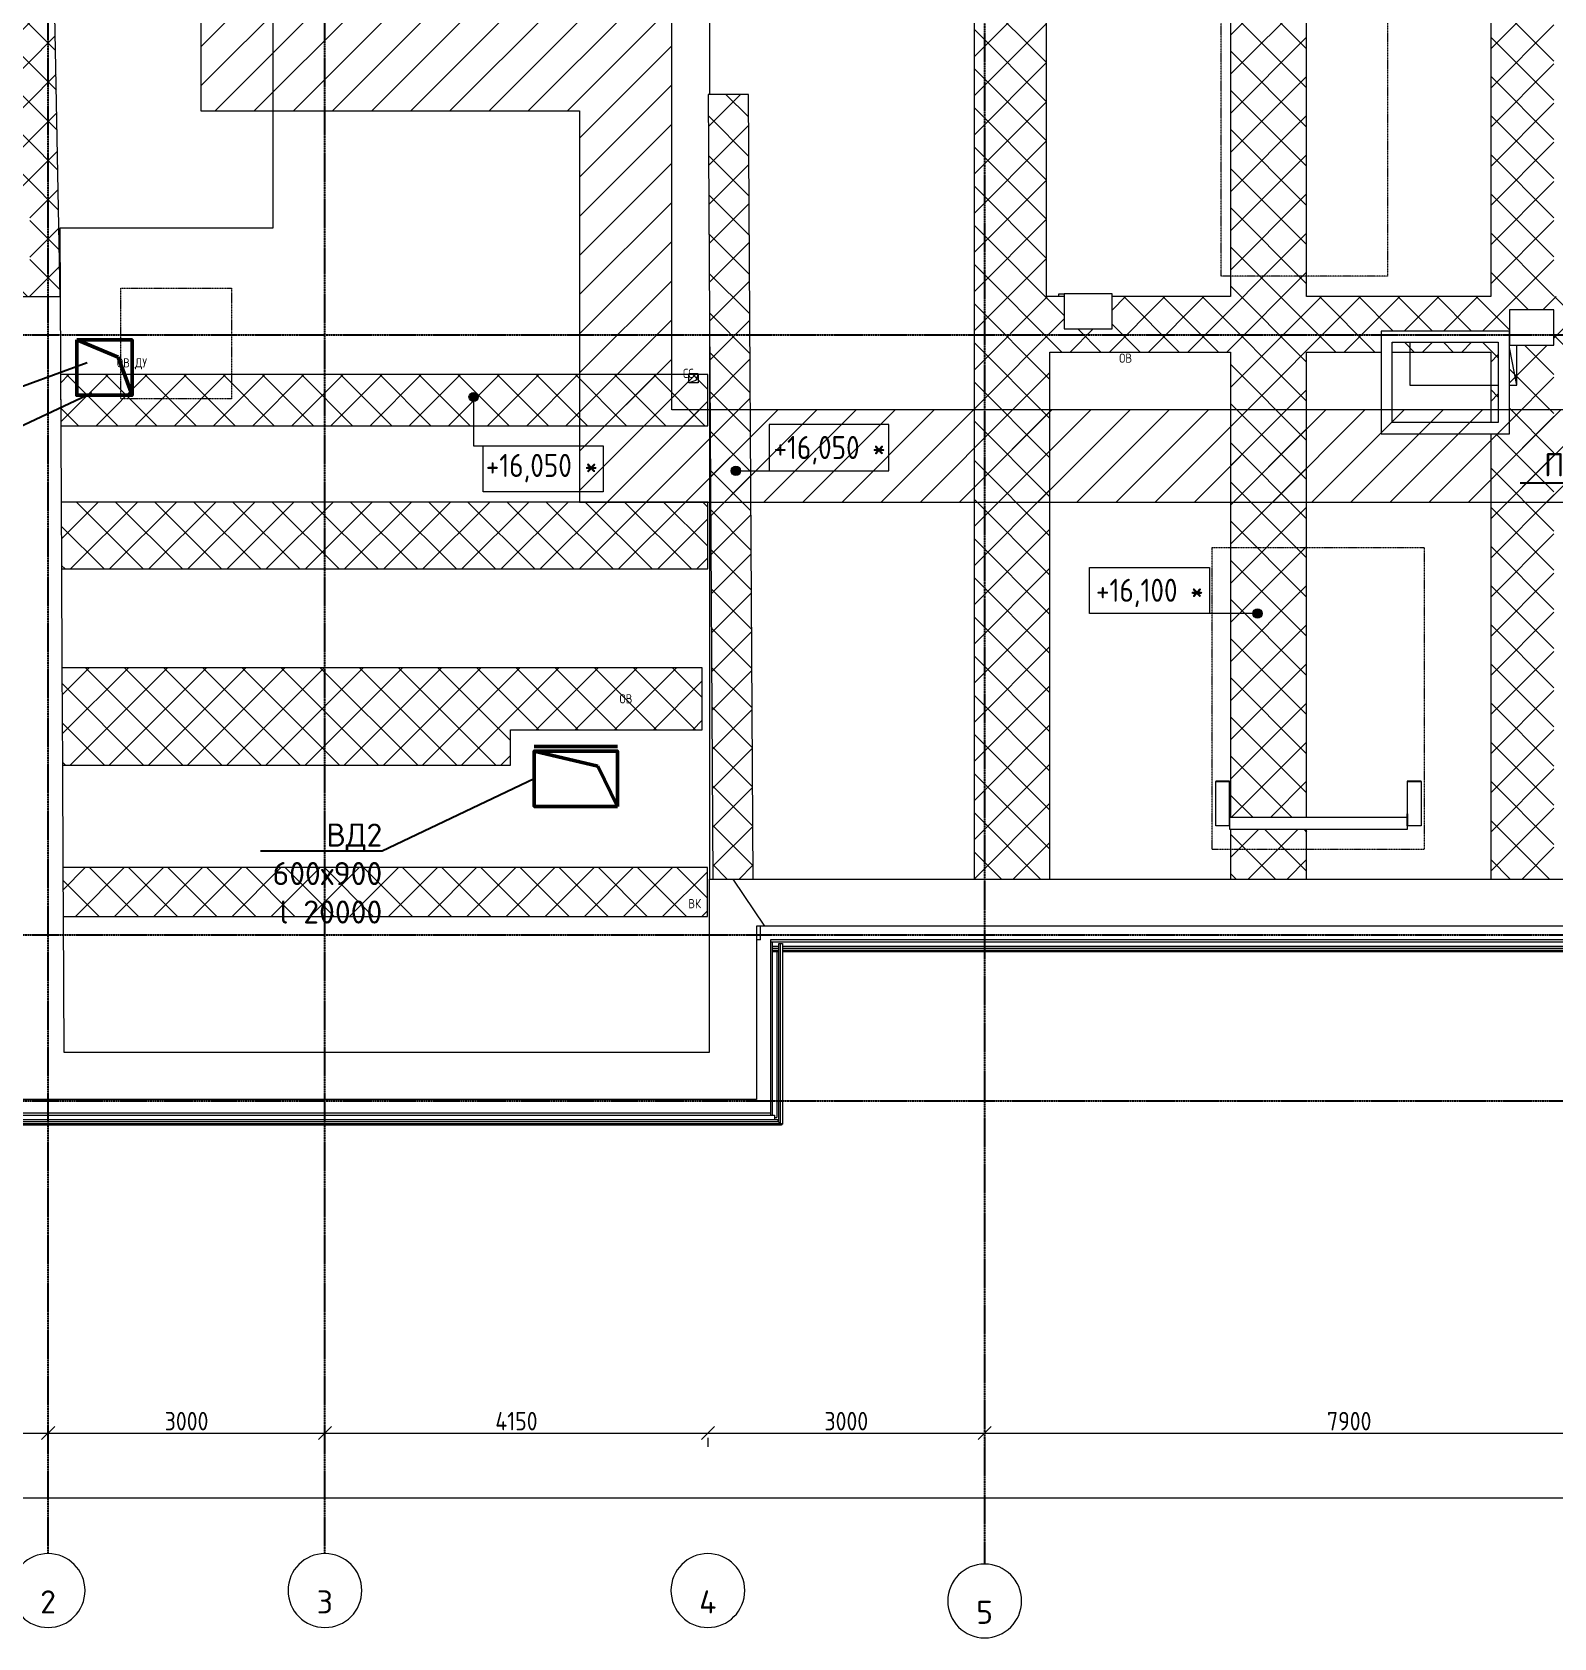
# Model space of a CAD drawing. Header units: millimetres. Extents: x -33838 to 476301, y -41806 to 120107.
# Drawn here: x 417741 to 434233, y 66816 to 84212 of the extents above; entities that cross this region are included whole.
import ezdxf
from ezdxf import colors
from ezdxf.entities.mleader import LeaderData, LeaderLine
from ezdxf.math import Vec2, Vec3

# ---------------------------------------------------------------- set-up
doc = ezdxf.new("R2010")
doc.units = ezdxf.units.MM
doc.linetypes.add('ADSK_Линия сетки', pattern=[25, 20, -2.5, 0, -2.5])
doc.linetypes.add('ADSK_Штриховая_ш3 п1_5', pattern=[4.5, 3, -1.5])
for name, color, linetype, lineweight in [('0_АР', 8, 'Continuous', 20), ('Аннотация', 7, 'Continuous', 9), ('ДУ', 5, 'Continuous', 50), ('Ограждение', 251, 'Continuous', 18), ('Оси', 7, 'Continuous', 9), ('ПОДПОР', 1, 'Continuous', 50)]:
    doc.layers.add(name, color=color, linetype=linetype, lineweight=lineweight)
doc.layers.add('Обобщенные модели', color=5, linetype='Continuous', lineweight=18, true_color=0x0000ff)
doc.styles.add('GOST Common_1', font='GOST Common_0.ttf', dxfattribs={"width": 0.9, "height": 200})
doc.styles.add('GOST Common_3', font='GOST Common_0.ttf', dxfattribs={"width": 0.9, "height": 100})
doc.styles.add('ISOCPEUR', font='isocpeur.ttf', dxfattribs={"height": 250})
doc.dimstyles.new('ADSK_Основной_2_5_мм_Оси', dxfattribs={"dimscale": 304.8, "dimtxt": 251.428749, "dimasz": 0.463911, "dimexe": 0.492126, "dimexo": 0.492126, "dimgap": 0.098425, "dimtad": 1, "dimrnd": 0.01, "dimdsep": 46, "dimtxsty": 'GOST Common_1', "dimblk1": 'OBLIQUE', "dimblk2": 'OBLIQUE', "dimsah": 1, "dimcen": 0.09, "dimdle": 0.492126, "dimazin": 2, "dimtfac": 1, "dimtdec": 4, "dimtix": 1, "dimtmove": 0, "dimatfit": 3, "dimfxl": 1, "dimtvp": 1, "dimtolj": 1, "dimtzin": 0, "dimlwd": 20, "dimlwe": 20, "dimarcsym": 2})
pattern_1 = [(45, (417914.95, 72638.46), (-212.132, 212.132), []), (135, (417914.95, 72638.46), (-212.132, -212.132), [])]
pattern_2 = [(45, (0, 0), (-106.066, 106.066), [])]

# ---------------------------------------------------------------- blocks, each defined once
blk = doc.blocks.new('Ограждение - Ограждение-2981118-План чердака копия 2')
at = {"layer": 'Ограждение'}
h = blk.add_hatch(dxfattribs=at)
h.set_pattern_fill('FP_2', color=256, style=0, pattern_type=2)
h.set_pattern_definition(pattern_2)
h.paths.add_polyline_path([(14731, 3106), (14731, 3454), (14879, 3454), (14879, 3459), (14729, 3459), (14729, 3106)])
at = {"layer": 'Ограждение', "lineweight": 18}
for p, q in [((14729, 3459), (14729, 3106)), ((14879, 3459), (14729, 3459)), ((14731, 3106), (14731, 3454)), ((14731, 3454), (14879, 3454)), ((14879, 3454), (14879, 3459)), ((14729, 3106), (14731, 3106))]:
    blk.add_line(p, q, dxfattribs=at)
at = {"layer": 'Ограждение'}
for p, q in [((14879, 3454), (14879, 2974)), ((14729, 2974), (14729, 3106)), ((14731, 2974), (14729, 2974)), ((14731, 3106), (14731, 2974)), ((14879, 2974), (14731, 2974))]:
    blk.add_line(p, q, dxfattribs=at)
blk = doc.blocks.new('Ограждение - Ограждение-2981119-План чердака копия 2')
at = {"layer": 'Ограждение'}
h = blk.add_hatch(dxfattribs=at)
h.set_pattern_fill('FP_2', color=256, style=0, pattern_type=2)
h.set_pattern_definition(pattern_2)
h.paths.add_polyline_path([(12802, 3106), (12804, 3106), (12804, 3459), (12654, 3459), (12654, 3454), (12802, 3454)])
at = {"layer": 'Ограждение', "lineweight": 18}
for p, q in [((12804, 3459), (12654, 3459)), ((12654, 3459), (12654, 3454)), ((12654, 3454), (12802, 3454)), ((12802, 3454), (12802, 3106)), ((12804, 3106), (12804, 3459)), ((12802, 3106), (12804, 3106))]:
    blk.add_line(p, q, dxfattribs=at)
at = {"layer": 'Ограждение'}
for p, q in [((12654, 2974), (12654, 3454)), ((12802, 2974), (12654, 2974)), ((12802, 2974), (12802, 3106)), ((12804, 2974), (12802, 2974)), ((12804, 3106), (12804, 2974))]:
    blk.add_line(p, q, dxfattribs=at)
blk = doc.blocks.new('Ограждение - Ограждение-2981117-План чердака копия 2')
at = {"layer": 'Ограждение'}
for p, q in [((12807, 3065), (12807, 3067)), ((12807, 3067), (14729, 3067)), ((12807, 2935), (12807, 3065)), ((14729, 3065), (12807, 3065)), ((14729, 2974), (14729, 2935)), ((14729, 2935), (12807, 2935))]:
    blk.add_line(p, q, dxfattribs=at)
blk = doc.blocks.new('GM_Отверстие прямоугольное _в плите_ - Отверстие-6379781-План чердака копия 2')
at = {"layer": 'Обобщенные модели'}
for p, q in [((-499, 275), (-580, 275)), ((-580, 275), (-580, -160)), ((-580, 275), (-499, -132)), ((580, 275), (-379, 275)), ((580, -190), (580, 275))]:
    blk.add_line(p, q, dxfattribs=at)
blk = doc.blocks.new('GM_Отверстие прямоугольное _в плите_ - Отверстие-3479558-План чердака копия 2')
at = {"layer": 'Обобщенные модели'}
for p, q in [((-50, -50), (-50, 50)), ((-50, 50), (50, 50)), ((-50, -50), (-25, 25)), ((-25, 25), (50, 50)), ((50, 50), (50, -50)), ((-50, -40), (-50, -50)), ((50, -50), (-50, -50)), ((-50, -50), (50, -50)), ((50, -50), (50, -40))]:
    blk.add_line(p, q, dxfattribs=at)
blk = doc.blocks.new('Ось сетки - Круг_Ø8 мм-8258-План чердака копия 2')
at = {"layer": 'Оси', "lineweight": 20}
for start, end in [(360, 180), (180, 360)]:
    blk.add_arc((0, 0), 4, start, end, dxfattribs=at)
blk = doc.blocks.new('_Oblique')
at = {"color": 0, "linetype": 'ByBlock', "lineweight": -2}
blk.add_line((-0.5, -0.5), (0.5, 0.5), dxfattribs=at)
blk = doc.blocks.new('*D3116')
at = {"color": 0, "lineweight": 20, "transparency": 16777216}
for p, q in [((411265, 68334), (473415, 68334)), ((411415, 68284), (411415, 68184)), ((473265, 68284), (473265, 68184))]:
    blk.add_line(p, q, dxfattribs=at)
at = {"layer": 'Defpoints', "color": 0, "transparency": 16777216}
for p in [(411415, 68434), (473265, 68434), (473265, 68334)]:
    blk.add_point(p, dxfattribs=at)
at = {"color": 0, "lineweight": 20, "transparency": 16777216, "xscale": 141.4, "yscale": 141.4, "zscale": 141.4, "rotation": 180}
blk.add_blockref('_Oblique', (411415, 68334), dxfattribs=at)
at = {"color": 0, "lineweight": 20, "transparency": 16777216, "xscale": 141.4, "yscale": 141.4, "zscale": 141.4}
blk.add_blockref('_Oblique', (473265, 68334), dxfattribs=at)
at = {"color": 0, "lineweight": 20, "transparency": 16777216, "insert": (442340, 68464), "char_height": 200, "width": 889.8, "attachment_point": 5, "style": 'GOST Common_1'}
blk.add_mtext('\\A1;61850', dxfattribs=at)
blk = doc.blocks.new('*D3118')
at = {"color": 0, "lineweight": 20, "transparency": 16777216}
for p, q in [((411265, 69034), (418065, 69034)), ((411415, 68984), (411415, 68884)), ((417915, 68984), (417915, 68884))]:
    blk.add_line(p, q, dxfattribs=at)
at = {"layer": 'Defpoints', "color": 0, "transparency": 16777216}
for p in [(411415, 69134), (417915, 69134), (417915, 69034)]:
    blk.add_point(p, dxfattribs=at)
at = {"color": 0, "lineweight": 20, "transparency": 16777216, "xscale": 141.4, "yscale": 141.4, "zscale": 141.4, "rotation": 180}
blk.add_blockref('_Oblique', (411415, 69034), dxfattribs=at)
at = {"color": 0, "lineweight": 20, "transparency": 16777216, "xscale": 141.4, "yscale": 141.4, "zscale": 141.4}
blk.add_blockref('_Oblique', (417915, 69034), dxfattribs=at)
at = {"color": 0, "lineweight": 20, "transparency": 16777216, "insert": (414665, 69164), "char_height": 200, "width": 756.84, "attachment_point": 5, "style": 'GOST Common_1'}
blk.add_mtext('\\A1;6500', dxfattribs=at)
blk = doc.blocks.new('*D3119')
at = {"color": 0, "lineweight": 20, "transparency": 16777216}
for p, q in [((417765, 69034), (421065, 69034)), ((417915, 68984), (417915, 68884)), ((420915, 68984), (420915, 68884))]:
    blk.add_line(p, q, dxfattribs=at)
at = {"layer": 'Defpoints', "color": 0, "transparency": 16777216}
for p in [(417915, 69134), (420915, 69134), (420915, 69034)]:
    blk.add_point(p, dxfattribs=at)
at = {"color": 0, "lineweight": 20, "transparency": 16777216, "xscale": 141.4, "yscale": 141.4, "zscale": 141.4, "rotation": 180}
blk.add_blockref('_Oblique', (417915, 69034), dxfattribs=at)
at = {"color": 0, "lineweight": 20, "transparency": 16777216, "xscale": 141.4, "yscale": 141.4, "zscale": 141.4}
blk.add_blockref('_Oblique', (420915, 69034), dxfattribs=at)
at = {"color": 0, "lineweight": 20, "transparency": 16777216, "insert": (419415, 69164), "char_height": 200, "width": 756.84, "attachment_point": 5, "style": 'GOST Common_1'}
blk.add_mtext('\\A1;3000', dxfattribs=at)
blk = doc.blocks.new('*D3120')
at = {"color": 0, "lineweight": 20, "transparency": 16777216}
for p, q in [((420765, 69034), (425215, 69034)), ((420915, 68984), (420915, 68884)), ((425065, 68984), (425065, 68884))]:
    blk.add_line(p, q, dxfattribs=at)
at = {"layer": 'Defpoints', "color": 0, "transparency": 16777216}
for p in [(420915, 69134), (425065, 69134), (425065, 69034)]:
    blk.add_point(p, dxfattribs=at)
at = {"color": 0, "lineweight": 20, "transparency": 16777216, "xscale": 141.4, "yscale": 141.4, "zscale": 141.4, "rotation": 180}
blk.add_blockref('_Oblique', (420915, 69034), dxfattribs=at)
at = {"color": 0, "lineweight": 20, "transparency": 16777216, "xscale": 141.4, "yscale": 141.4, "zscale": 141.4}
blk.add_blockref('_Oblique', (425065, 69034), dxfattribs=at)
at = {"color": 0, "lineweight": 20, "transparency": 16777216, "insert": (422990, 69164), "char_height": 200, "width": 726.16, "attachment_point": 5, "style": 'GOST Common_1'}
blk.add_mtext('\\A1;4150', dxfattribs=at)
blk = doc.blocks.new('*D3121')
at = {"color": 0, "lineweight": 20, "transparency": 16777216}
for p, q in [((424915, 69034), (428215, 69034)), ((425065, 68984), (425065, 68884)), ((428065, 68984), (428065, 68884))]:
    blk.add_line(p, q, dxfattribs=at)
at = {"layer": 'Defpoints', "color": 0, "transparency": 16777216}
for p in [(425065, 69134), (428065, 69134), (428065, 69034)]:
    blk.add_point(p, dxfattribs=at)
at = {"color": 0, "lineweight": 20, "transparency": 16777216, "xscale": 141.4, "yscale": 141.4, "zscale": 141.4, "rotation": 180}
blk.add_blockref('_Oblique', (425065, 69034), dxfattribs=at)
at = {"color": 0, "lineweight": 20, "transparency": 16777216, "xscale": 141.4, "yscale": 141.4, "zscale": 141.4}
blk.add_blockref('_Oblique', (428065, 69034), dxfattribs=at)
at = {"color": 0, "lineweight": 20, "transparency": 16777216, "insert": (426565, 69164), "char_height": 200, "width": 756.84, "attachment_point": 5, "style": 'GOST Common_1'}
blk.add_mtext('\\A1;3000', dxfattribs=at)
blk = doc.blocks.new('*D3122')
at = {"color": 0, "lineweight": 20, "transparency": 16777216}
for p, q in [((427915, 69034), (436115, 69034)), ((428065, 68984), (428065, 68884)), ((435965, 68984), (435965, 68884))]:
    blk.add_line(p, q, dxfattribs=at)
at = {"layer": 'Defpoints', "color": 0, "transparency": 16777216}
for p in [(428065, 69134), (435965, 69134), (435965, 69034)]:
    blk.add_point(p, dxfattribs=at)
at = {"color": 0, "lineweight": 20, "transparency": 16777216, "xscale": 141.4, "yscale": 141.4, "zscale": 141.4, "rotation": 180}
blk.add_blockref('_Oblique', (428065, 69034), dxfattribs=at)
at = {"color": 0, "lineweight": 20, "transparency": 16777216, "xscale": 141.4, "yscale": 141.4, "zscale": 141.4}
blk.add_blockref('_Oblique', (435965, 69034), dxfattribs=at)
at = {"color": 0, "lineweight": 20, "transparency": 16777216, "insert": (432015, 69164), "char_height": 200, "width": 756.84, "attachment_point": 5, "style": 'GOST Common_1'}
blk.add_mtext('\\A1;7900', dxfattribs=at)
blk = doc.blocks.new('*D3129')
at = {"color": 0, "lineweight": 20, "transparency": 16777216}
for p, q in [((411265, 68334), (473415, 68334)), ((411415, 68284), (411415, 68184)), ((473265, 68284), (473265, 68184))]:
    blk.add_line(p, q, dxfattribs=at)
at = {"layer": 'Defpoints', "color": 0, "transparency": 16777216}
for p in [(411415, 68434), (473265, 68434), (473265, 68334)]:
    blk.add_point(p, dxfattribs=at)
at = {"color": 0, "lineweight": 20, "transparency": 16777216, "xscale": 141.4, "yscale": 141.4, "zscale": 141.4, "rotation": 180}
blk.add_blockref('_Oblique', (411415, 68334), dxfattribs=at)
at = {"color": 0, "lineweight": 20, "transparency": 16777216, "xscale": 141.4, "yscale": 141.4, "zscale": 141.4}
blk.add_blockref('_Oblique', (473265, 68334), dxfattribs=at)
at = {"color": 0, "lineweight": 20, "transparency": 16777216, "insert": (442340, 68464), "char_height": 200, "width": 889.8, "attachment_point": 5, "style": 'GOST Common_1'}
blk.add_mtext('\\A1;61850', dxfattribs=at)
blk = doc.blocks.new('Высотные отметки - Рамка-12095-План чердака копия 2')
at = {"layer": 'Аннотация'}
for p, q in [((-6.5, 0), (-6.5, 5)), ((-6.5, 5), (6.5, 5)), ((6.5, 5), (6.5, 0)), ((6.5, 0), (-6.5, 0))]:
    blk.add_line(p, q, dxfattribs=at)

msp = doc.modelspace()

# ---------------------------------------------------------------- hatches: boundary and pattern name
at = {"layer": '0_АР', "lineweight": 9}
h = msp.add_hatch(dxfattribs=at)
h.set_pattern_fill('FP_3', color=256, style=0, pattern_type=2)
h.set_pattern_definition([(45, (417914.95, 72638.46), (-212.132, 212.132), [])])
h.paths.add_polyline_path([(453334.00515, 79120.97844), (458288.31409, 79120.97844), (458288.31409, 81607.88416), (465046.71156, 81607.88416), (465046.71156, 82530.71632), (457288.31409, 82530.71632), (457288.31409, 80328.76532), (452832.53412, 80328.76532), (452832.53412, 84028.76532), (451832.53412, 84028.76532), (451832.53412, 80120.97844), (424674.04079, 80120.97844), (424674.04079, 84460.27382), (420571.25912, 84460.27382), (420571.25912, 86583.45535), (416772.86429, 86583.45535), (416772.86429, 109113.45535), (415772.86429, 109113.45535), (415772.86429, 98481.38768), (412897.22172, 98481.38768), (412897.22172, 97481.38768), (415772.86429, 97481.38768), (415772.86429, 85583.45535), (419571.25912, 85583.45535), (419571.25912, 83357.20519), (423674.04079, 83357.20519), (423674.04079, 79120.97844), (453170.45849, 79120.97844)])
h = msp.add_hatch(dxfattribs=at)
h.set_pattern_fill('FP_1', color=256, style=0, pattern_type=2)
h.set_pattern_definition(pattern_1)
h.paths.add_polyline_path([(418045.44839, 81347.04537), (417979.96429, 84844.67333), (417654.95368, 84844.67333), (417654.95368, 84868.45535), (417599.51904, 84868.45535), (417599.51904, 84922.23816), (417524.95368, 84922.23816), (417524.95368, 85032.44088), (417324.95368, 85032.44088), (417324.95368, 85383.45535), (411627.44304, 85383.45535), (411630.57346, 84773.45535), (417599.51904, 84773.45535), (417599.51904, 84428.45535), (411625.67228, 84428.45535), (411629.41873, 83698.45535), (417389.51904, 83698.45535), (417389.51904, 82434.65844), (417716.35083, 82434.65844), (417716.35083, 81644.65844), (417389.51904, 81644.65844), (417389.51904, 81347.04537), (418045.35054, 81347.04537)])
h.paths.add_polyline_path([(417596.35083, 81764.65844), (417596.35083, 82314.65844), (417389.51904, 82314.65844), (417389.51904, 81764.65844)])
h = msp.add_hatch(dxfattribs=at)
h.set_pattern_fill('FP_1', color=256, style=0, pattern_type=2)
h.set_pattern_definition(pattern_1)
h.paths.add_polyline_path([(463838.23459, 74397.42976), (466701.29051, 74397.42976), (466701.29051, 75112.42976), (459988.0144, 75112.42976), (459988.0144, 76237.42976), (466678.66122, 76237.42976), (466678.66122, 77192.42976), (462038.95368, 77192.42976), (462038.95368, 77053.45535), (459888.13661, 77053.45535), (459888.13661, 78097.42976), (466662.72305, 78097.42976), (466662.72305, 78852.42976), (459771.73655, 78852.42976), (459771.73655, 78607.88416), (459391.73655, 78607.88416), (459391.73655, 80271.89218), (458793.0144, 80271.89218), (458793.0144, 75036.68695), (459904.55128, 75036.68695), (459908.40863, 74526.68695), (459904.55128, 74526.68695), (459904.55128, 74397.42976), (459908.40863, 74397.42976)])
h.paths.add_polyline_path([(456646.26432, 75036.68695), (456649.0044, 75036.68695), (456649.0044, 80745.97805), (457785.03812, 80745.97805), (457785.03812, 80971.39218), (459391.73655, 80971.39218), (459392.34262, 81607.88416), (459454.00365, 81607.88416), (459454.00365, 85362.88416), (458789.00365, 85362.88416), (458789.00365, 81345.97805), (456649.0044, 81345.97805), (456649.0044, 84757.11409), (455984.0044, 84757.11409), (455984.0044, 81345.97805), (455598.00432, 81345.97805), (455598.00432, 80971.48281), (455208.00432, 80971.62959), (455208.00432, 81345.97805), (454124.00515, 81345.97805), (454124.00515, 85269.21097), (453334.00515, 85269.21097), (453334.00515, 81345.97805), (451189.00515, 81345.97805), (451189.00515, 85269.21097), (450554.00515, 85269.21097), (450554.00515, 81345.97805), (448344.00368, 81345.97805), (448344.00368, 85269.21097), (447644.00368, 85269.21097), (447644.00368, 81345.97805), (445584.00357, 81345.97805), (445584.00357, 85277.96695), (444899.00357, 85279.77029), (444899.00357, 81345.97805), (442794.00357, 81345.97805), (442794.00357, 85288.72119), (442084.00357, 85288.72119), (442084.00357, 81345.97805), (439959.00357, 81345.97805), (439959.00357, 85296.35578), (439284.00357, 85296.35578), (439284.00357, 81345.97805), (437214.00357, 81345.97805), (437214.00357, 85303.46384), (436519.00357, 85303.46384), (436519.00357, 81345.97805), (434233.99904, 81345.97805), (434233.99904, 85313.38742), (433548.99904, 85313.38742), (433548.99904, 81345.97805), (431553.99672, 81345.97805), (431553.99672, 84833.40668), (430728.99672, 84833.40668), (430728.99672, 81345.97805), (429447.01291, 81345.97805), (429447.01291, 80995.41615), (428927.01291, 80995.41615), (428927.01291, 81345.97805), (428733.99357, 81345.97805), (428733.99357, 85332.30298), (427948.99357, 85332.30298), (427948.99357, 75036.68695), (428771.74032, 75036.68695), (428771.74032, 80745.97805), (430728.99672, 80745.97805), (430728.99672, 75705.21664), (431553.99672, 75705.21664), (431553.99672, 80745.97805), (432360.81176, 80745.97805), (432360.81176, 80971.39218), (433750.81176, 80971.39218), (433750.81176, 79860.79637), (433548.99904, 79860.79637), (433548.99904, 75036.68695), (434233.99904, 75036.68695), (434233.99904, 80745.97805), (436519.00357, 80745.97805), (436519.00357, 75036.68695), (437214.00357, 75036.68695), (437214.00357, 80745.97805), (439284.00357, 80745.97805), (439284.00357, 75036.68695), (439959.00357, 75036.68695), (439959.00357, 80745.97805), (442084.00357, 80745.97805), (442084.00357, 75036.68695), (442794.00357, 75036.68695), (442794.00357, 80745.97805), (444899.00357, 80745.97805), (444899.00357, 75036.68695), (445584.00357, 75036.68695), (445584.00357, 80745.97805), (447575.87447, 80745.97805), (447575.87447, 80971.39218), (449155.46999, 80971.39218), (449155.46999, 80745.97805), (450554.00515, 80745.97805), (450554.00515, 75036.68695), (451189.00515, 75036.68695), (451189.00515, 80745.97805), (453334.00515, 80745.97805), (453334.00515, 75705.21664), (453489.45819, 75705.21664), (453489.45819, 76097.5759), (453639.45819, 76097.5759), (453639.45819, 75612.18376), (453489.45819, 75612.18376), (453489.45819, 75573.87242), (453334.00515, 75573.87242), (453334.00515, 75036.68695), (454124.00515, 75036.68695), (454124.00515, 80745.97805), (455988.01515, 80745.97805), (455988.01515, 75036.68695)])
h.paths.add_polyline_path([(448344.00368, 75036.68695), (448344.00368, 80279.6341), (447644.00368, 80279.6341), (447644.00368, 75036.68695)])
h.paths.add_polyline_path([(431553.99672, 75036.68695), (431553.99672, 75573.87242), (430728.99672, 75573.87242), (430728.99672, 75036.68695)])
h.paths.add_polyline_path([(459888.13661, 79622.42842), (466652.09761, 79622.42842), (466652.09761, 80227.42842), (459771.73655, 80227.42842), (459771.73655, 79622.42842)])
h.paths.add_polyline_path([(433548.99904, 79980.79637), (433630.81176, 79980.79637), (433630.81176, 80851.39218), (432480.81176, 80851.39218), (432480.81176, 80745.97805), (433548.99904, 80745.97805), (433548.99904, 80120.97844)])
h.paths.add_polyline_path([(459331.73655, 80391.89218), (459331.73655, 80851.39218), (457905.03812, 80851.39218), (457905.03812, 80745.97805), (458793.0144, 80745.97805), (458793.0144, 80391.89218), (458892.1677, 80391.89218)])
h.paths.add_polyline_path([(447695.87447, 80399.6341), (448344.00368, 80399.6341), (448344.00368, 80745.97805), (449035.46999, 80745.97805), (449035.46999, 80851.39218), (447695.87447, 80851.39218), (447695.87447, 80745.97805)])
h.paths.add_polyline_path([(434232.75286, 80821.56411), (433751.31176, 80821.56411), (433751.31176, 81201.56411), (434232.75286, 81201.56411), (434232.75286, 80823.61734)])
h.paths.add_polyline_path([(451653.00432, 80962.79334), (451148.00432, 80962.79334), (451148.00432, 81342.79334), (451653.00432, 81342.79334), (451653.00432, 80962.91581)])
h.paths.add_polyline_path([(445048.71852, 80979.02654), (445048.71852, 81359.02654), (445524.23883, 81358.63924), (445524.23883, 80979.02654), (445165.06726, 80979.02654)])
h.paths.add_polyline_path([(439417.97312, 80985.56851), (439417.97312, 81365.56851), (439807.97312, 81365.48145), (439807.97312, 80985.56851), (439553.54283, 80985.56851)])
h.paths.add_polyline_path([(467325.31156, 81407.88416), (467325.31156, 83602.88416), (472984.7012, 83602.88416), (472984.7012, 84312.88416), (467325.31156, 84312.88416), (467325.31156, 84977.88416), (467200.7505, 84977.88416), (467198.56628, 84773.17658), (466574.51904, 84779.83516), (466574.51904, 81407.88416), (467219.33682, 81407.88416)])
h.paths.add_polyline_path([(431479.84025, 84964.75091), (431553.99672, 84964.75091), (431553.99672, 85322.15612), (430728.99672, 85322.15612), (430728.99672, 84964.75091)])
h = msp.add_hatch(dxfattribs=at)
h.set_pattern_fill('FP_1', color=256, style=0, pattern_type=2)
h.set_pattern_definition(pattern_1)
h.paths.add_polyline_path([(418084.38488, 74630.97844), (425059.51904, 74630.97844), (425059.51904, 75160.97844), (418074.86689, 75160.97844), (418077.38736, 74630.97844)])
h.paths.add_polyline_path([(425554.23238, 75036.68695), (425503.37922, 83536.68695), (425068.37143, 83536.68695), (425119.2246, 75036.68695), (425337.64527, 75036.68695)])
h.paths.add_polyline_path([(418781.17064, 76270.97844), (422924.51904, 76270.97844), (422924.51904, 76653.98844), (425004.51904, 76653.98844), (425004.51904, 77325.97844), (418064.571, 77325.97844), (418069.58817, 76270.97844), (418084.38488, 76270.97844)])
h.paths.add_polyline_path([(424674.04079, 78395.97844), (425064.51904, 78395.97844), (425064.51904, 79120.97844), (418056.03469, 79120.97844), (418059.4825, 78395.97844), (423674.04079, 78395.97844)])
h.paths.add_polyline_path([(424674.04079, 79945.97844), (425064.51904, 79945.97844), (425064.51904, 80500.97844), (418049.59849, 80500.97844), (418052.44681, 79945.97844), (424499.04079, 79945.97844)])
at = {"layer": '0_АР'}
h = msp.add_hatch(color=256, dxfattribs=at)
edge = h.paths.add_edge_path()
edge.add_arc((422525.7232, 80259.02714), 50, 0, 360)
h = msp.add_hatch(color=256, dxfattribs=at)
edge = h.paths.add_edge_path()
edge.add_arc((425368.11594, 79459.57794), 50, 0, 360)
h = msp.add_hatch(color=256, dxfattribs=at)
edge = h.paths.add_edge_path()
edge.add_arc((431021.48447, 77913.17177), 50, 0, 360)

# ---------------------------------------------------------------- linework, layer by layer
at = {"linetype": 'ADSK_Линия сетки'}
for p, q in [((417914.51904, 67728.80458), (417914.51904, 116861.45381)), ((420914.51904, 67728.80458), (420914.51904, 116861.45381)), ((428064.51904, 67615.87031), (428064.51904, 94302.34824)), ((407800.22514, 80933.45535), (473919.80656, 80933.45535)), ((407800.22514, 74433.45535), (460700.98788, 74433.45535)), ((407800.22514, 72633.45535), (468024.51904, 72633.45535))]:
    msp.add_line(p, q, dxfattribs=at)
at = {"layer": '0_АР'}
for p, q in [((419571.25912, 85583.45535), (419571.25912, 83357.20519)), ((427948.99357, 85332.30298), (427948.99357, 75036.68695)), ((428733.99357, 81345.97805), (428733.99357, 85332.30298)), ((433548.99904, 85313.38742), (433548.99904, 81345.97805)), ((418045.44839, 81347.04537), (417979.96429, 84844.67333)), ((420352.48078, 82090.97535), (420352.48078, 84790.97535)), ((425083.08807, 84790.97535), (425083.08807, 83536.68695)), ((431553.99672, 81345.97805), (431553.99672, 84833.40668)), ((424674.04079, 80120.97844), (424674.04079, 84460.27382)), ((430728.99672, 84345.69739), (430728.99672, 81345.97805)), ((425503.37922, 83536.68695), (425068.37143, 83536.68695)), ((425068.37143, 83536.68695), (425119.2246, 75036.68695)), ((425554.23238, 75036.68695), (425503.37922, 83536.68695)), ((419571.25912, 83357.20519), (423674.04079, 83357.20519)), ((423674.04079, 83357.20519), (423674.04079, 79120.97844)), ((418048.88838, 81347.04537), (418045.35054, 82090.97535)), ((418045.35054, 82090.97535), (420352.48078, 82090.97535)), ((417389.51904, 81347.04537), (418048.88838, 81347.04537)), ((418045.44839, 81347.04537), (418056.03469, 79120.97844)), ((428927.01291, 81345.97805), (428733.99357, 81345.97805)), ((428867.84636, 81345.97805), (428867.84636, 81375.41615)), ((428867.84636, 81375.41615), (428927.01291, 81375.41615)), ((429447.01291, 81375.41615), (428927.01291, 81375.41615)), ((428927.01291, 81375.41615), (428927.01291, 80995.41615)), ((429447.01291, 80995.41615), (429447.01291, 81375.41615)), ((430728.99672, 81345.97805), (429447.01291, 81345.97805)), ((433548.99904, 81345.97805), (431553.99672, 81345.97805)), ((425083.08807, 81076.83112), (425083.08807, 75036.68695)), ((434232.75286, 81201.56411), (433751.31176, 81201.56411)), ((433751.31176, 81201.56411), (433751.31176, 80821.56411)), ((434232.75286, 80821.56411), (434232.75286, 81201.56411)), ((428927.01291, 80995.41615), (429447.01291, 80995.41615)), ((432360.81176, 80971.39218), (432360.81176, 79860.79637)), ((433750.81176, 80971.39218), (432360.81176, 80971.39218)), ((433750.81176, 79860.79637), (433750.81176, 80971.39218)), ((428771.74032, 75036.68695), (428771.74032, 80745.97805)), ((428771.74032, 80745.97805), (430728.99672, 80745.97805)), ((430728.99672, 80745.97805), (430728.99672, 75705.21664)), ((431553.99672, 75705.21664), (431553.99672, 80745.97805)), ((431553.99672, 80745.97805), (432360.81176, 80745.97805)), ((432480.81176, 79980.79637), (432480.81176, 80851.39218)), ((432480.81176, 80851.39218), (433630.81176, 80851.39218)), ((432480.81176, 80745.97805), (433548.99904, 80745.97805)), ((433548.99904, 80745.97805), (433548.99904, 79980.79637)), ((433630.81176, 80851.39218), (433630.81176, 79980.79637)), ((433751.31176, 80821.56411), (434232.75286, 80821.56411)), ((418049.59849, 80500.97844), (418052.44681, 79945.97844)), ((425064.51904, 80500.97844), (418049.59849, 80500.97844)), ((425064.51904, 79945.97844), (425064.51904, 80500.97844)), ((451832.53412, 80120.97844), (424674.04079, 80120.97844)), ((418052.44681, 79945.97844), (425064.51904, 79945.97844)), ((432360.81176, 79860.79637), (433750.81176, 79860.79637)), ((433630.81176, 79980.79637), (432480.81176, 79980.79637)), ((433548.99904, 79860.79637), (433548.99904, 75036.68695)), ((425064.51904, 79120.97844), (418056.03469, 79120.97844)), ((418056.03469, 79120.97844), (418059.4825, 78395.97844)), ((423674.04079, 79120.97844), (458288.31409, 79120.97844)), ((425064.51904, 78395.97844), (425064.51904, 79120.97844)), ((418059.4825, 78395.97844), (418064.571, 77325.97844)), ((418059.4825, 78395.97844), (425064.51904, 78395.97844)), ((425004.51904, 77325.97844), (418064.571, 77325.97844)), ((418064.571, 77325.97844), (418069.58817, 76270.97844)), ((425004.51904, 76653.98844), (425004.51904, 77325.97844)), ((422924.51904, 76270.97844), (422924.51904, 76653.98844)), ((422924.51904, 76653.98844), (425004.51904, 76653.98844)), ((418069.58817, 76270.97844), (418074.86689, 75160.97844)), ((418069.58817, 76270.97844), (422924.51904, 76270.97844)), ((430728.99672, 75573.87242), (430728.99672, 75036.68695)), ((431553.99672, 75036.68695), (431553.99672, 75573.87242)), ((425059.51904, 75160.97844), (418074.86689, 75160.97844)), ((418074.86689, 75160.97844), (418077.38736, 74630.97844)), ((425059.51904, 74630.97844), (425059.51904, 75160.97844)), ((425083.08807, 73159.55354), (425083.08807, 75036.68695)), ((425083.08807, 75036.68695), (425337.64527, 75036.68695)), ((425337.64527, 75036.68695), (459904.55128, 75036.68695)), ((425680.18259, 74526.68695), (425337.64527, 75036.68695)), ((418077.38736, 74630.97844), (418084.38488, 73159.55354)), ((418077.38736, 74630.97844), (425059.51904, 74630.97844)), ((437294.95368, 74526.68695), (425593.08807, 74526.68695)), ((425593.08807, 74526.68695), (425593.08807, 72649.55354)), ((425635.50761, 74376.68695), (425635.50761, 74526.68695)), ((425635.50761, 74376.68695), (425593.08807, 74376.68695)), ((437294.95368, 74376.68695), (425743.08807, 74376.68695)), ((425743.08807, 74376.68695), (425743.08807, 72479.55354)), ((425743.08807, 74356.68695), (459244.95368, 74356.68695)), ((425763.08807, 74356.68695), (425763.08807, 72479.55354)), ((425833.08807, 74306.68695), (425763.08807, 74306.68695)), ((425763.08807, 74286.68695), (425833.08807, 74286.68695)), ((425833.08807, 72399.55354), (425833.08807, 74336.68695)), ((425833.08807, 74336.68695), (425873.08807, 74336.68695)), ((425853.08807, 72389.55354), (425853.08807, 74336.68695)), ((425873.08807, 74336.68695), (425873.08807, 72379.55354)), ((459244.95368, 74306.68695), (425873.08807, 74306.68695)), ((425873.08807, 74286.68695), (459134.79274, 74286.68695)), ((425763.08807, 74266.68695), (425833.08807, 74266.68695)), ((425833.08807, 74246.68695), (425763.08807, 74246.68695)), ((425813.08807, 74246.68695), (425813.08807, 72454.55354)), ((425873.08807, 74266.68695), (459244.95368, 74266.68695)), ((459244.95368, 74246.68695), (425873.08807, 74246.68695)), ((418084.38488, 73159.55354), (425083.08807, 73159.55354)), ((425593.08807, 72649.55354), (417576.80448, 72649.55354)), ((417308.08645, 72389.55354), (425863.08807, 72389.55354)), ((425863.08807, 72369.55354), (417308.08645, 72369.55354)), ((417327.99134, 72409.55354), (425833.08807, 72409.55354)), ((425823.08807, 72429.55354), (417347.89623, 72429.55354)), ((417382.72961, 72479.55354), (425788.08807, 72479.55354)), ((425743.08807, 72499.55354), (417427.91673, 72499.55354)), ((425788.08807, 72479.55354), (425788.08807, 72429.55354)), ((425788.08807, 72454.55354), (425813.08807, 72454.55354)), ((425823.08807, 72429.55354), (425823.08807, 72409.55354)), ((425833.08807, 72399.55354), (425853.08807, 72399.55354)), ((425843.08807, 72399.55354), (425843.08807, 72389.55354)), ((425863.08807, 72389.55354), (425863.08807, 72369.55354)), ((425863.08807, 72379.55354), (425873.08807, 72379.55354))]:
    msp.add_line(p, q, dxfattribs=at)
at = {"layer": '0_АР', "linetype": 'ADSK_Штриховая_ш3 п1_5'}
for p, q in [((430628.68604, 81567.65898), (430628.68604, 84996.71971)), ((432428.68604, 84996.71971), (432428.68604, 81567.65898)), ((418702.90768, 81438.48954), (419902.90768, 81438.48954)), ((418702.90768, 80237.37833), (418702.90768, 81438.48954)), ((419902.90768, 81438.48954), (419902.90768, 80237.37833)), ((432428.68604, 81567.65898), (430628.68604, 81567.65898)), ((419902.90768, 80237.37833), (418702.90768, 80237.37833)), ((430528.68604, 78629.90982), (432828.68604, 78629.90982)), ((430528.68604, 75354.90982), (430528.68604, 78629.90982)), ((432828.68604, 78629.90982), (432828.68604, 75354.90982)), ((432828.68604, 75354.90982), (430528.68604, 75354.90982))]:
    msp.add_line(p, q, dxfattribs=at)
at = {"layer": '0_АР', "lineweight": 20}
for p, q in [((422525.7232, 80259.02714), (422525.7232, 79729.98167)), ((422525.7232, 79729.98167), (423278.81645, 79729.98167)), ((425368.11594, 79459.57794), (425852.63986, 79459.57794)), ((425852.63986, 79459.57794), (426377.54077, 79459.57794)), ((431021.48447, 77913.17177), (429850.55168, 77913.17177))]:
    msp.add_line(p, q, dxfattribs=at)
at = {"layer": '0_АР'}
for centre in [(422525.7232, 80259.02714), (425368.11594, 79459.57794), (431021.48447, 77913.17177)]:
    msp.add_circle(centre, 50, dxfattribs=at)
at = {"layer": 'ДУ'}
for p, q in [((423183.81332, 76472.86686), (424083.81332, 76472.86686)), ((423873.16069, 76258.14427), (423183.81332, 76422.86686)), ((424083.81332, 75822.86686), (423873.16069, 76258.14427))]:
    msp.add_line(p, q, dxfattribs=at)
msp.add_lwpolyline([(424083.81332, 75822.86686), (423183.81332, 75822.86686), (423183.81332, 76422.86686), (424083.81332, 76422.86686)], close=True, dxfattribs=at)
at = {"layer": 'ПОДПОР'}
for p, q in [((418674.69568, 80688.78807), (418224.19445, 80877.24154)), ((418824.19445, 80277.24154), (418674.69568, 80688.78807))]:
    msp.add_line(p, q, dxfattribs=at)
msp.add_lwpolyline([(418224.19445, 80877.24154), (418824.19445, 80877.24154), (418824.19445, 80277.24154), (418224.19445, 80277.24154)], close=True, dxfattribs=at)

# ---------------------------------------------------------------- block references
at = {"lineweight": 20, "xscale": 99.99999999999993, "yscale": 99.99999999999993, "zscale": 99.99999999999993}
for p in [(417914.51904, 67328.80458), (420914.51904, 67328.80458), (425064.51904, 67328.80458), (428064.51904, 67215.87031)]:
    msp.add_blockref('Ось сетки - Круг_Ø8 мм-8258-План чердака копия 2', p, dxfattribs=at)
at = {"layer": '0_АР', "rotation": 180}
for name, p in [('GM_Отверстие прямоугольное _в плите_ - Отверстие-6379781-План чердака копия 2', (433252.26698, 80661.69349)), ('GM_Отверстие прямоугольное _в плите_ - Отверстие-3479558-План чердака копия 2', (424909.95368, 80461.19571))]:
    msp.add_blockref(name, p, dxfattribs=at)
at = {"layer": '0_АР', "lineweight": 20, "extrusion": (0, 0, -1), "xscale": 99.99999999999993, "yscale": 99.99999999999993, "zscale": 99.99999999999993}
msp.add_blockref('Высотные отметки - Рамка-12095-План чердака копия 2', (-426377.54077, 79459.57794), dxfattribs=at)
at = {"layer": '0_АР', "lineweight": 20, "xscale": 99.99999999999993, "yscale": 99.99999999999993, "zscale": 99.99999999999993, "rotation": 180}
msp.add_blockref('Высотные отметки - Рамка-12095-План чердака копия 2', (423278.81645, 79729.98167), dxfattribs=at)
at = {"layer": '0_АР', "lineweight": 20, "xscale": 99.99999999999993, "yscale": 99.99999999999993, "zscale": 99.99999999999993}
msp.add_blockref('Высотные отметки - Рамка-12095-План чердака копия 2', (429850.55168, 77913.17177), dxfattribs=at)
at = {"layer": '0_АР'}
for name in ['Ограждение - Ограждение-2981119-План чердака копия 2', 'Ограждение - Ограждение-2981118-План чердака копия 2', 'Ограждение - Ограждение-2981117-План чердака копия 2']:
    msp.add_blockref(name, (417914.95368, 72638.45535), dxfattribs=at)

# ---------------------------------------------------------------- texts
at = {"char_height": 250, "attachment_point": 5, "line_spacing_factor": 1.022766, "style": 'ISOCPEUR'}
for s, insert, width in [('\\pt64.285,128.57,192.86,257.14,321.43,385.72,450,514.28,578.57,642.86,707.14,771.43,835.72,900,964.29,1028.6,1092.9,1157.1,1221.4,1285.7,1350,1414.3,1478.6,1542.9,1607.1,1671.4,1735.7,1800,1864.3,1928.6,1992.9,2057.1;2', (417913.68837, 67205.90001), 232.2), ('\\pt64.285,128.57,192.86,257.14,321.43,385.72,450,514.28,578.57,642.86,707.14,771.43,835.72,900,964.29,1028.6,1092.9,1157.1,1221.4,1285.7,1350,1414.3,1478.6,1542.9,1607.1,1671.4,1735.7,1800,1864.3,1928.6,1992.9,2057.1;3', (420913.68837, 67205.90001), 225.9), ('\\pt64.285,128.57,192.86,257.14,321.43,385.72,450,514.28,578.57,642.86,707.14,771.43,835.72,900,964.29,1028.6,1092.9,1157.1,1221.4,1285.7,1350,1414.3,1478.6,1542.9,1607.1,1671.4,1735.7,1800,1864.3,1928.6,1992.9,2057.1;4', (425064.13837, 67205.90001), 261.9), ('\\pt64.285,128.57,192.86,257.14,321.43,385.72,450,514.28,578.57,642.86,707.14,771.43,835.72,900,964.29,1028.6,1092.9,1157.1,1221.4,1285.7,1350,1414.3,1478.6,1542.9,1607.1,1671.4,1735.7,1800,1864.3,1928.6,1992.9,2057.1;5', (428063.68837, 67092.96574), 232.2)]:
    msp.add_mtext(s, dxfattribs=dict(at, insert=insert, width=width))
at = {"layer": '0_АР', "lineweight": 9, "char_height": 100, "attachment_point": 1, "line_spacing_factor": 1.022766, "style": 'GOST Common_3'}
for s, insert, width in [('\\pt360,720,1080,1440,1800,2160,2520,2880,3240,3600,3960,4320,4680,5040,5400,5760,6120,6480,6840,7200,7560,7920,8280,8640,9000,9360,9720,10080,10440,10800,11160,11520;ОВ', (429522.03535, 80729.46047), 156.348), ('\\pt360,720,1080,1440,1800,2160,2520,2880,3240,3600,3960,4320,4680,5040,5400,5760,6120,6480,6840,7200,7560,7920,8280,8640,9000,9360,9720,10080,10440,10800,11160,11520;ОВ_ДУ', (418660.21858, 80678.70231), 397.233), ('\\pt360,720,1080,1440,1800,2160,2520,2880,3240,3600,3960,4320,4680,5040,5400,5760,6120,6480,6840,7200,7560,7920,8280,8640,9000,9360,9720,10080,10440,10800,11160,11520;СС', (424795.4924, 80564.21014), 138.168), ('\\pt360,720,1080,1440,1800,2160,2520,2880,3240,3600,3960,4320,4680,5040,5400,5760,6120,6480,6840,7200,7560,7920,8280,8640,9000,9360,9720,10080,10440,10800,11160,11520;ОВ', (424106.70245, 77039.33235), 156.348), ('\\pt360,720,1080,1440,1800,2160,2520,2880,3240,3600,3960,4320,4680,5040,5400,5760,6120,6480,6840,7200,7560,7920,8280,8640,9000,9360,9720,10080,10440,10800,11160,11520;ВК', (424852.55637, 74819.91774), 156.348)]:
    msp.add_mtext(s, dxfattribs=dict(at, insert=insert, width=width))
at = {"layer": '0_АР', "lineweight": 20, "char_height": 250, "attachment_point": 1, "line_spacing_factor": 1.022761, "style": 'GOST Common_1'}
for s, insert, width in [('+16,050 *', (425776.64, 79836.28502), 1442.1618411), ('+16,050 *', (422657.88611, 79642.32239), 1442.1618411), ('+16,100 *', (429271.02186, 78289.87885), 1390.8715664)]:
    msp.add_mtext(s, dxfattribs=dict(at, insert=insert, width=width))

# ---------------------------------------------------------------- dimensions: what is measured, and where the dimension line sits
at = {"lineweight": 20}
for base, p1, p2, override, picture, middle in [((417914.51904, 69033.78884), (411414.51904, 69133.77374), (417914.51904, 69133.77374), {"dimpost": '<>', "dimfxl": 6500}, '*D3118', (414664.51904, 69163.78884)), ((420914.51904, 69033.78884), (417914.51904, 69133.77374), (420914.51904, 69133.77374), {"dimpost": '<>', "dimfxl": 3000}, '*D3119', (419414.51904, 69163.78884)), ((425064.51904, 69033.78884), (420914.51904, 69133.77374), (425064.51904, 69133.77374), {"dimpost": '<>', "dimfxl": 4150}, '*D3120', (422989.51904, 69163.78884)), ((428064.51904, 69033.78884), (425064.51904, 69133.77374), (428064.51904, 69133.77374), {"dimpost": '<>', "dimfxl": 3000}, '*D3121', (426564.51904, 69163.78884)), ((435964.51904, 69033.78884), (428064.51904, 69133.77374), (435964.51904, 69133.77374), {"dimpost": '<>', "dimfxl": 7900}, '*D3122', (432014.51904, 69163.78884)), ((473264.51904, 68333.78884), (411414.51904, 68433.77374), (473264.51904, 68433.77374), {"dimpost": '<>', "dimfxl": 61850}, '*D3116', (442339.51904, 68463.78884)), ((473264.51904, 68333.78884), (411414.51904, 68433.77374), (473264.51904, 68433.77374), {"dimpost": '<>', "dimfxl": 61850}, '*D3129', (442339.51904, 68463.78884))]:
    dim = msp.add_linear_dim(base=base, p1=p1, p2=p2, dimstyle='ADSK_Основной_2_5_мм_Оси', override=override, dxfattribs=at)
    dim.commit()
    dim.dimension.update_dxf_attribs({"geometry": picture, "text_midpoint": middle})

# ---------------------------------------------------------------- leaders
at = {"ltscale": 10}
ml = msp.add_multileader_mtext('Standard', dxfattribs=at)
ml.set_content('Подъем на кровлю', color=256, style='ISOCPEUR')
ml.set_leader_properties()
ml.build(insert=Vec2(0, 0))
ml.multileader.update_dxf_attribs({"text_left_attachment_type": 6, "text_right_attachment_type": 6, "dogleg_length": 0.36, "arrow_head_size": 0.18})
ctx = ml.context
ctx.base_point, ctx.char_height, ctx.arrow_head_size, ctx.landing_gap_size, ctx.plane_origin = Vec3(413816.07213, 80016.0602), 250, 0.18, 0.09, Vec3(418336.15271, 80628.34989)
ctx.left_attachment, ctx.right_attachment, ctx.text_align_type = 6, 6, 2
notes = []
notes.append((ctx, [(1, (1, 1, 0), (416666.61213, 80016.0602), (-1, 0), 0.36, [(0, [(418336.15271, 80628.34989)], 0, [])])]))
ctx.mtext.insert, ctx.mtext.alignment, ctx.mtext.flow_direction = Vec3(416666.16213, 80341.0602), 3, 5
ml = msp.add_multileader_mtext('Standard')
ml.set_content('ПД5\\P600х600\\Pl 9000', color=256, style='ISOCPEUR')
ml.set_leader_properties()
ml.build(insert=Vec2(0, 0))
ml.multileader.update_dxf_attribs({"text_left_attachment_type": 6, "text_right_attachment_type": 6, "dogleg_length": 0.36, "arrow_head_size": 0.18})
ctx = ml.context
ctx.base_point, ctx.char_height, ctx.arrow_head_size, ctx.landing_gap_size, ctx.plane_origin = Vec3(415491.4384, 79492.96452), 250, 0.18, 0.09, Vec3(418189.70982, 80299.86926)
ctx.left_attachment, ctx.right_attachment, ctx.text_align_type = 6, 6, 2
notes.append((ctx, [(0, (1, 1, 0), (416666.9784, 79492.96452), (-1, 0), 0.36, [(0, [(418389.70982, 80299.86926)], 0, [])])]))
ctx.mtext.insert, ctx.mtext.width, ctx.mtext.alignment, ctx.mtext.flow_direction = Vec3(416666.5284, 79792.96452), 1124.1559819, 3, 5
ml = msp.add_multileader_mtext('Standard', dxfattribs=at)
ml.set_content('Подъем на кровлю', color=256, style='ISOCPEUR')
ml.set_leader_properties()
ml.build(insert=Vec2(0, 0))
ml.multileader.update_dxf_attribs({"text_left_attachment_type": 6, "text_right_attachment_type": 6, "dogleg_length": 0.36, "arrow_head_size": 0.18})
ctx = ml.context
ctx.base_point, ctx.char_height, ctx.arrow_head_size, ctx.landing_gap_size, ctx.plane_origin = Vec3(434204.54804, 79323.6122), 250, 0.18, 0.09, Vec3(438173.48404, 78710.27507)
ctx.left_attachment, ctx.right_attachment, ctx.text_align_type = 6, 6, 2
notes.append((ctx, [(1, (1, 1, 0), (437055.08804, 79323.6122), (-1, 0), 0.36, [(0, [(438173.48404, 78710.27507)], 0, [])])]))
ctx.mtext.insert, ctx.mtext.alignment, ctx.mtext.flow_direction = Vec3(437054.63804, 79648.6122), 3, 5
ml = msp.add_multileader_mtext('Standard', dxfattribs=at)
ml.set_content('ВД2\\P600х900\\Pl 20000', color=256, style='ISOCPEUR')
ml.set_leader_properties()
ml.build(insert=Vec2(0, 0))
ml.multileader.update_dxf_attribs({"text_left_attachment_type": 6, "text_right_attachment_type": 6, "dogleg_length": 0.36, "arrow_head_size": 0.18})
ctx = ml.context
ctx.base_point, ctx.char_height, ctx.arrow_head_size, ctx.landing_gap_size, ctx.plane_origin = Vec3(420360.71429, 75337.92059), 250, 0.18, 0.09, Vec3(422968.48442, 76122.86686)
ctx.left_attachment, ctx.right_attachment, ctx.text_align_type = 6, 6, 2
notes.append((ctx, [(0, (1, 1, 0), (421536.25429, 75337.92059), (-1, 0), 0.36, [(0, [(423183.81332, 76122.86686)], 0, [])])]))
ctx.mtext.insert, ctx.mtext.alignment, ctx.mtext.flow_direction = Vec3(421535.80429, 75637.92059), 3, 5
for ctx, leaders in notes:
    for number, flags, end, landing, length, lines in leaders:
        leader = LeaderData()
        leader.index, (leader.has_last_leader_line, leader.has_dogleg_vector, leader.attachment_direction) = number, flags
        leader.last_leader_point, leader.dogleg_vector, leader.dogleg_length = Vec3(end), Vec3(landing), length
        for number, points, colour, breaks in lines:
            line = LeaderLine()
            line.index, line.vertices, line.color, line.breaks = number, Vec3.list(points), colors.encode_raw_color(colour), breaks
            leader.lines.append(line)
        ctx.leaders.append(leader)

doc.saveas('drawing.dxf')
